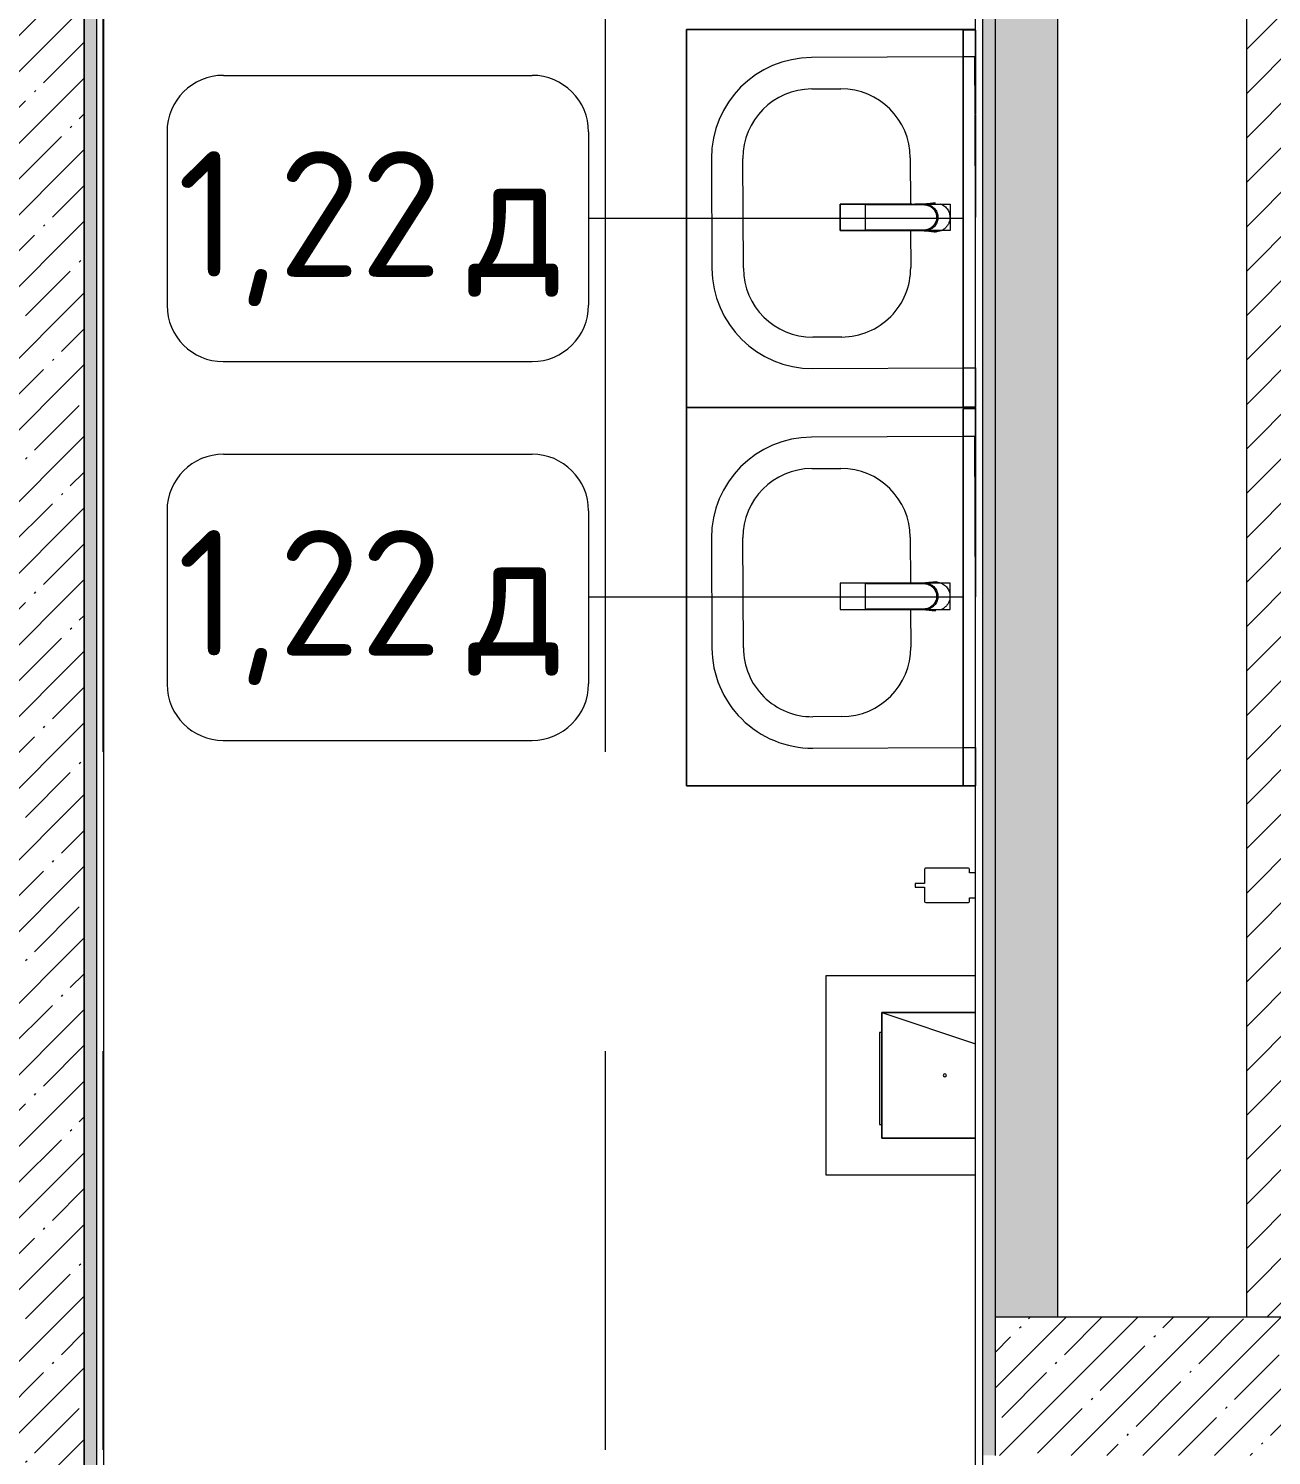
# Model space of a CAD drawing. Header units: millimetres. Extents: x 35840 to 252964, y -8553 to 29000.
# Drawn here: x 65541 to 67520, y 3760 to 6031 of the extents above; entities that cross this region are included whole.
import ezdxf

# ---------------------------------------------------------------- set-up
doc = ezdxf.new("R2010")
doc.units = ezdxf.units.MM
doc.linetypes.add('Осевая', pattern=[3175, 635, -476.25, 1587.5, -476.25])
for name, color, linetype, lineweight in [('0-1', 7, 'Continuous', 9), ('A-GENM', 7, 'Continuous', 9), ('I-FURN-IDEN', 7, 'Continuous', 9), ('I-WALL', 7, 'Continuous', 9), ('P-SANR-FIXT-2', 7, 'Continuous', 13), ('Оси-2', 7, 'Осевая', 9)]:
    doc.layers.add(name, color=color, linetype=linetype, lineweight=lineweight)
for name, color, linetype, lineweight, true_color in [('A-WALL-1', 9, 'Continuous', 9, 0x808080), ('I-FURN-1', 9, 'Continuous', 9, 0x808080), ('P-SANR-FIXT-1', 9, 'Continuous', 13, 0x808080)]:
    doc.layers.add(name, color=color, linetype=linetype, lineweight=lineweight, true_color=true_color)
doc.styles.add('GOST Common', font='GOST_Common.ttf', dxfattribs={"height": 200})
pattern_1 = [(45, (600, 0), (-57.02463, 57.02463), []), (45, (657.025, 0), (-57.02463, 57.02463), [100.806, -20.161, 3.353, -16.808])]
pattern_2 = [(0, (600, 0), (121.92, 30.48), [10.058, -81.382, 10.058, -81.382, -487.68]), (0, (600, 0), (121.92, 30.48), [-182.88, 10.058, -172.822, 10.058, -81.382, -213.36]), (0, (600, 0), (121.92, 30.48), [-457.2, 10.058, -50.902, 10.058, -142.342]), (120, (645.72, 15.24), (-87.356454, 90.345817), [10.058, -81.382, 10.058, -81.382, -487.68]), (120, (645.72, 15.24), (-87.356454, 90.345817), [-182.88, 10.058, -172.822, 10.058, -81.382, -213.36]), (120, (645.72, 15.24), (-87.356454, 90.345817), [-457.2, 10.058, -50.902, 10.058, -142.342]), (240, (660.96, 76.2), (-34.563546, -120.825817), [10.058, -81.382, 10.058, -81.382, -487.68]), (240, (660.96, 76.2), (-34.563546, -120.825817), [-182.88, 10.058, -172.822, 10.058, -81.382, -213.36]), (240, (660.96, 76.2), (-34.563546, -120.825817), [-457.2, 10.058, -50.902, 10.058, -142.342])]

# ---------------------------------------------------------------- blocks, each defined once
blk = doc.blocks.new('GM_Отверстие прямоугольное _в плите_ - Отверстие-V36-План расстановки мебели и оборудования 1 этажа в осях 12-23')
at = {"layer": 'A-GENM'}
for p, q in [((-100, -100), (-100, 49)), ((-100, -100), (-50.3, 49)), ((-100, 49), (-100, -100)), ((100, 49), (100, -100)), ((100, -100), (100, 49)), ((100, -100), (-100, -100)), ((-100, -100), (100, -100))]:
    blk.add_line(p, q, dxfattribs=at)
for start, end in [(360, 180), (180, 360)]:
    blk.add_arc((0, 0), 2.5, start, end, dxfattribs=at)
blk = doc.blocks.new('зеркало круглое600д - 1_22д зеркало круглое d600-31405140-План расстановки мебели и оборудования 1 этажа в осях 12-23')
at = {"layer": 'I-FURN-1'}
for p, q in [((-300, 20), (-300, 0)), ((-300, 20), (300, 20)), ((300, 20), (-300, 20)), ((300, 0), (300, 20))]:
    blk.add_line(p, q, dxfattribs=at)
blk = doc.blocks.new('сифон - Для раковины-V214-План расстановки мебели и оборудования 1 этажа в осях 12-23')
at = {"layer": 'P-SANR-FIXT-1'}
for p, q in [((200, 40), (200, 34.6)), ((200, 34.2), (200, 0))]:
    blk.add_line(p, q, dxfattribs=at)
blk = doc.blocks.new('смеситель для раковины - Default-V215-План расстановки мебели и оборудования 1 этажа в осях 12-23')
at = {"layer": '0-1'}
for p, q in [((-20.7, -16.7), (-20.7, -17.2)), ((-20.3, -15.8), (-20.3, -19.4)), ((20.3, -19.4), (20.3, -15.8)), ((20.8, -17.2), (20.8, -16.7)), ((22.8, -2.9), (21.7, -15.4)), ((-20.3, -111.8), (20.3, -111.8)), ((-21, -151.6), (21, -151.6))]:
    blk.add_line(p, q, dxfattribs=at)
at = {"layer": '0-1', "flags": 128}
for points in [[(-21.7, -15.4), (-22.3, -8.3), (-22.8, -2.9)], [(-21, -89.3), (-21, -88.6), (-21, -88.2), (-21, -88), (-21, -88)], [(21, -88.3), (21, -88.3), (21, -88.5), (21, -88.9), (21, -89.1)]]:
    blk.add_lwpolyline(points, dxfattribs=at)
at = {"layer": 'P-SANR-FIXT-1'}
for p, q in [((-21, -151.6), (-21, 23)), ((-21, 23), (21, 23)), ((21, 23), (21, -151.6)), ((-20.3, -109.7), (-20.3, -111.8)), ((-20.3, -111.8), (-20.3, -111.8)), ((20.3, -111.8), (20.3, -109.7)), ((20.3, -111.8), (20.3, -111.8)), ((21, -151.6), (-21, -151.6))]:
    blk.add_line(p, q, dxfattribs=at)
at = {"layer": 'P-SANR-FIXT-1', "flags": 128}
for points in [[(21.1, -17.1), (21.5, -12.3), (22, -7.6), (22.4, -2.9), (22.9, 1.8)], [(22.9, 1.8), (22.4, -2.9), (22, -7.6), (21.5, -12.3), (21.1, -17.1)], [(-20.3, -18.4), (-20.3, -17.1), (-20.3, -15.8)], [(-20.3, -109.7), (-20.3, -60.2), (-20.3, -19.4)], [(20.3, -15.8), (20.3, -17.1), (20.3, -18.4)], [(20.3, -19.4), (20.3, -60.2), (20.3, -109.7)], [(21, -17.1), (21, -16.6), (21, -16.1), (21, -15.6), (21, -15.1)], [(21, -37.9), (21, -32.7), (21, -27.5), (21, -22.3), (21, -17.1)], [(-21, -37.9), (-21, -91), (-21, -144)], [(21, -144), (21, -91), (21, -37.9)]]:
    blk.add_lwpolyline(points, dxfattribs=at)
at = {"layer": 'P-SANR-FIXT-1'}
for centre, major_axis, ratio, start_param, end_param in [((0, -17.2), (20.8, 0), 0.98634, 1.013087, 2.128653), ((-9809.3, -72.1), (9788.3, 0.5), 0.986286, 0.003489, 0.005645), ((0, -17.2), (-20.8, 0), 0.98634, 6.029227, 6.283185), ((0, -17.2), (20.8, 0), 0.98634, 3.141593, 3.222501), ((0, -17.2), (20.8, 0), 0.98634, 2.513274, 2.57608), ((0, -17.2), (20.8, 0), 0.98634, 0.56555, 0.628319), ((0, -17.2), (20.8, 0), 0.98634, 0, 0.254049), ((0, -17.2), (20.8, 0), 0.98634, 6.202274, 6.283185)]:
    blk.add_ellipse(centre, major_axis=major_axis, ratio=ratio, start_param=start_param, end_param=end_param, dxfattribs=at)
for points, knots in [([(-21.7, 7.4), (-21.2, 8.6), (-20.2, 11.1), (-18, 14.3), (-15.3, 17.2), (-12.2, 19.6), (-8.7, 21.4), (-5.4, 22.4), (-2.5, 22.9), (0.8, 23.1), (4.8, 22.7), (8.8, 21.3), (11.6, 19.8), (13.7, 18.4), (15.6, 16.8), (17.8, 14.5), (21.2, 9.7), (22.5, 5.1), (22.9, 1.8)], [0.1111111, 0.1111111, 0.1111111, 0.1111111, 0.1666667, 0.2222222, 0.2777778, 0.3333333, 0.3888889, 0.4444444, 0.4791667, 0.5138889, 0.5833333, 0.6527778, 0.6875, 0.7222222, 0.7569444, 0.7916667, 0.8611111, 1, 1, 1, 1]), ([(-21, -15), (-20.9, -13.9), (-20.5, -11.7), (-19.3, -8.4), (-17.6, -5.5), (-14.7, -1.9), (-10.1, 1.7), (-4.5, 3.5), (0, 3.8), (3.4, 3.6), (6.8, 2.8), (11.1, 0.9), (14.8, -1.9), (17.6, -5.5), (19.3, -8.5), (20.5, -11.7), (20.9, -14), (21, -15.1)], [0, 0, 0, 0, 0.055556, 0.111111, 0.166667, 0.222222, 0.333333, 0.444444, 0.5, 0.555556, 0.611111, 0.666667, 0.777778, 0.833333, 0.888889, 0.944444, 1, 1, 1, 1]), ([(-20.3, -15.8), (-20.3, -13.7), (-19.8, -10.7), (-17.9, -6.9), (-16.3, -4.7), (-14.8, -3.1), (-13, -1.5), (-11.1, -0.2), (-9, 0.8), (-7.3, 1.5), (-5.5, 2), (-3.5, 2.4), (-1.4, 2.7), (1, 2.7), (3.3, 2.5), (5.5, 2), (7.7, 1.3), (9.8, 0.4), (11.7, -0.6), (13.5, -1.9), (15.1, -3.4), (16.9, -5.4), (19.5, -9.5), (20.3, -13.2), (20.3, -15.8)], [0, 0, 0, 0, 0.111111, 0.166667, 0.222222, 0.25, 0.277778, 0.333333, 0.361111, 0.388889, 0.416667, 0.444444, 0.479167, 0.513889, 0.548611, 0.583333, 0.618056, 0.652778, 0.6875, 0.722222, 0.756944, 0.791667, 0.861111, 1, 1, 1, 1]), ([(-20.3, -19.4), (-20.3, -18.2), (-20.2, -15.9), (-19.3, -12.3), (-18, -9.6), (-16.8, -7.5), (-15.7, -6.1), (-14.5, -4.7), (-12.8, -3), (-9.4, -0.5), (-3.7, 1.7), (2.4, 1.7), (7.1, 0.4), (10.9, -1.5), (13.6, -3.7), (15.4, -5.7), (16.5, -7.1), (17.8, -9), (18.9, -11.5), (20, -15), (20.3, -17.7), (20.3, -19.4)], [0, 0, 0, 0, 0.055556, 0.111111, 0.166667, 0.194444, 0.222222, 0.25, 0.277778, 0.333333, 0.444444, 0.555556, 0.611111, 0.666667, 0.75, 0.770833, 0.791667, 0.833333, 0.875, 0.916667, 1, 1, 1, 1]), ([(-22.9, -0.3), (-22.8, -1.4), (-22.6, -3), (-22.4, -5.3), (-22.1, -7.6), (-21.9, -8.8), (-21.8, -10)], [0, 0, 0, 0, 0.2, 0.3, 0.4, 0.6, 0.6, 0.6, 0.6]), ([(-21.8, -13.9), (-21.9, -12.9), (-22, -10.9), (-22.2, -8.4), (-22.3, -6.9), (-22.4, -5.5), (-22.5, -4.4), (-22.6, -3.8), (-22.6, -3.6)], [0, 0, 0, 0, 0.125, 0.25, 0.375, 0.5, 0.625, 0.6821513, 0.6821513, 0.6821513, 0.6821513]), ([(-21, -88.1), (-21, -84.5), (-21, -78.9), (-21.1, -72.5), (-21.1, -68.8), (-21.1, -66.1), (-21.1, -63.2), (-21.1, -59.3), (-21.1, -54.3), (-21.2, -48.8), (-21.2, -44.2), (-21.2, -41), (-21.3, -38.7), (-21.3, -37), (-21.3, -35.6), (-21.3, -34.5), (-21.3, -33.4), (-21.4, -31.8), (-21.4, -30), (-21.4, -27.9), (-21.5, -25.2), (-21.5, -22.1), (-21.6, -18.9), (-21.7, -16.1), (-21.8, -14.6), (-21.8, -13.9)], [0, 0, 0, 0, 0.083333, 0.125, 0.145833, 0.166667, 0.1875, 0.208333, 0.25, 0.291667, 0.333333, 0.375, 0.416667, 0.458333, 0.479167, 0.5, 0.520833, 0.541667, 0.583333, 0.625, 0.666667, 0.75, 0.833333, 0.916667, 1, 1, 1, 1]), ([(-21.7, -10.6), (-21.7, -11), (-21.6, -12), (-21.5, -13.7), (-21.3, -15.4), (-21.2, -16.5), (-21.1, -17.1)], [0.6333087, 0.6333087, 0.6333087, 0.6333087, 0.7, 0.8, 0.9, 1, 1, 1, 1]), ([(21.8, -13.9), (21.8, -14.6), (21.7, -16.1), (21.6, -18.9), (21.5, -22.1), (21.5, -25.2), (21.4, -27.9), (21.4, -30), (21.4, -31.8), (21.3, -33.4), (21.3, -34.5), (21.3, -35.6), (21.3, -37), (21.3, -38.7), (21.3, -41), (21.2, -44.2), (21.2, -48.8), (21.2, -54.3), (21.1, -59.3), (21.1, -63.2), (21.1, -66.1), (21.1, -68.8), (21.1, -72.5), (21, -78.9), (21, -84.5), (21, -88.1)], [0, 0, 0, 0, 0.083333, 0.166667, 0.25, 0.333333, 0.375, 0.416667, 0.458333, 0.479167, 0.5, 0.520833, 0.541667, 0.583333, 0.625, 0.666667, 0.708333, 0.75, 0.791667, 0.8125, 0.833333, 0.854167, 0.875, 0.916667, 1, 1, 1, 1]), ([(22.9, -0.3), (22.9, -0.4), (22.9, -0.8), (22.8, -1.5), (22.7, -2.4), (22.6, -3.4), (22.5, -4.5), (22.4, -5.5), (22.2, -6.9), (22, -8.7), (21.8, -10.8), (21.6, -12.5), (21.4, -13.9), (21.3, -15), (21.2, -16), (21.1, -16.7), (21.1, -17.1)], [0, 0, 0, 0, 0.03125, 0.0625, 0.125, 0.1875, 0.25, 0.3125, 0.375, 0.5, 0.625, 0.75, 0.8125, 0.875, 0.9375, 1, 1, 1, 1]), ([(21.8, -13.9), (21.8, -15.1), (21.7, -16.8), (21.3, -18.6), (21.1, -19.2)], [0, 0, 0, 0, 0.1111111, 0.1793104, 0.1793104, 0.1793104, 0.1793104]), ([(22.9, -0.3), (22.9, -0.8), (22.8, -2), (22.6, -3.7), (22.4, -5.2), (22.3, -6.4), (22.2, -7.3), (22.2, -8.4), (22, -10), (21.9, -11.9), (21.8, -13.3), (21.8, -13.9)], [0, 0, 0, 0, 0.166667, 0.333333, 0.5, 0.583333, 0.666667, 0.75, 0.833333, 0.916667, 1, 1, 1, 1]), ([(-21, -144), (-21, -144.4), (-21, -145.2), (-21, -146.9), (-21, -148.7), (-21, -150.5), (-21, -151.5), (-21, -151.7), (-21, -151.6)], [0, 0, 0, 0, 0.0555556, 0.1111111, 0.2222222, 0.3333333, 0.4444444, 0.5555556, 0.5555556, 0.5555556, 0.5555556]), ([(21, -151.6), (21, -151.7), (21, -151.5), (21, -150.5), (21, -148.7), (21, -146.9), (21, -145.2), (21, -144.4), (21, -144)], [0.4444444, 0.4444444, 0.4444444, 0.4444444, 0.5555556, 0.6666667, 0.7777778, 0.8888889, 0.9444444, 1, 1, 1, 1])]:
    blk.add_open_spline(points, degree=3, knots=knots, dxfattribs=at)
for points in [[(22.9, 0.8), (22.9, 0.4), (22.9, 0.1), (22.9, -0.3)], [(-22.5, -5.4), (-22.8, -3.7), (-23, -2), (-22.9, -0.3)], [(-21.1, -19.2), (-21.5, -17.5), (-21.8, -15.7), (-21.8, -13.9)], [(-21, -15), (-21, -15.3), (-21.1, -16), (-21.1, -16.7), (-21.1, -17.1)], [(21, -15.1), (21, -15.4), (21.1, -16.1), (21.1, -16.7), (21.1, -17.1)], [(21.1, -17.1), (21.1, -18.8), (21.1, -22.3), (21.1, -27.5), (21, -32.7), (21, -36.1), (21, -37.9)], [(21.1, -17.1), (21.2, -15.7), (21.5, -12.9), (22, -8.7), (22.5, -4.5), (22.8, -1.7), (22.9, -0.3)], [(22.9, -0.3), (23, -2.6), (22.7, -4.8), (22.1, -7)]]:
    blk.add_open_spline(points, degree=3, dxfattribs=at)
blk = doc.blocks.new('сифон - Для раковины-V216-План расстановки мебели и оборудования 1 этажа в осях 12-23')
at = {"layer": 'P-SANR-FIXT-1'}
blk.add_line((200, 40), (200, 0), dxfattribs=at)
blk = doc.blocks.new('смеситель для раковины - Default-30615600-План расстановки мебели и оборудования 1 этажа в осях 12-23')
at = {"layer": '0-1'}
for p, q in [((21, 151.6), (-21, 151.6)), ((20.3, 111.8), (-20.3, 111.8)), ((-22.8, 2.9), (-21.7, 15.4)), ((-20.7, 17.2), (-20.7, 16.7)), ((-20.3, 19.4), (-20.3, 15.8)), ((20.3, 15.8), (20.3, 19.4)), ((20.8, 16.7), (20.8, 17.2))]:
    blk.add_line(p, q, dxfattribs=at)
at = {"layer": '0-1', "flags": 128}
for points in [[(-21, 151.3), (-21, 147.9), (-21, 145.7), (-21, 145.2), (-21, 144.9), (-21, 144.8), (-21, 144.7), (-21, 144.7)], [(21, 89.1), (21, 88.6), (21, 88.3), (21, 88.3)], [(21.7, 15.4), (22.3, 8.3), (22.8, 2.9)]]:
    blk.add_lwpolyline(points, dxfattribs=at)
at = {"layer": 'P-SANR-FIXT-1'}
for p, q in [((21, 151.6), (-21, 151.6)), ((-21, 151.6), (-21, -23)), ((21, -23), (21, 151.6)), ((-20.3, 111.8), (-20.3, 111.8)), ((-20.3, 111.8), (-20.3, 109.7)), ((20.3, 109.7), (20.3, 111.8)), ((20.3, 111.8), (20.3, 111.8)), ((-21, -23), (21, -23))]:
    blk.add_line(p, q, dxfattribs=at)
at = {"layer": 'P-SANR-FIXT-1', "flags": 128}
for points in [[(-21, 144), (-21, 91), (-21, 37.9)], [(21, 37.9), (21, 91), (21, 144)], [(-20.3, 19.4), (-20.3, 60.2), (-20.3, 109.7)], [(20.3, 109.7), (20.3, 60.2), (20.3, 19.4)], [(21, 17.1), (21, 22.3), (21, 27.5), (21, 32.7), (21, 37.9)], [(-20.3, 15.8), (-20.3, 17.1), (-20.3, 18.4)], [(20.3, 18.4), (20.3, 17.1), (20.3, 15.8)], [(21, 15.1), (21, 15.6), (21, 16.1), (21, 16.6), (21, 17.1)], [(22.9, -1.8), (22.4, 2.9), (22, 7.6), (21.5, 12.3), (21.1, 17.1)], [(21.1, 17.1), (21.5, 12.3), (22, 7.6), (22.4, 2.9), (22.9, -1.8)]]:
    blk.add_lwpolyline(points, dxfattribs=at)
at = {"layer": 'P-SANR-FIXT-1'}
for centre, major_axis, ratio, start_param, end_param in [((-9809.3, 72.1), (-9788.3, 0.5), 0.986286, 3.135948, 3.138103), ((0, 17.2), (20.8, 0), 0.98634, 3.060685, 3.141593), ((0, 17.2), (20.8, 0), 0.98634, 3.141593, 3.395551), ((0, 17.2), (20.8, 0), 0.98634, 3.707105, 3.769911), ((0, 17.2), (20.8, 0), 0.98634, 5.654867, 5.717635), ((0, 17.2), (-20.8, 0), 0.98634, 2.887544, 3.141593), ((0, 17.2), (20.8, 0), 0.98634, 0, 0.080911), ((0, 17.2), (20.8, 0), 0.98634, 4.154533, 5.270098)]:
    blk.add_ellipse(centre, major_axis=major_axis, ratio=ratio, start_param=start_param, end_param=end_param, dxfattribs=at)
for points, knots in [([(-21, 151.6), (-21, 151.7), (-21, 151.5), (-21, 150.5), (-21, 148.7), (-21, 146.9), (-21, 145.2), (-21, 144.4), (-21, 144)], [0.4444444, 0.4444444, 0.4444444, 0.4444444, 0.5555556, 0.6666667, 0.7777778, 0.8888889, 0.9444444, 1, 1, 1, 1]), ([(21, 144), (21, 144.4), (21, 145.2), (21, 146.9), (21, 148.7), (21, 150.5), (21, 151.5), (21, 151.7), (21, 151.6)], [0, 0, 0, 0, 0.0555556, 0.1111111, 0.2222222, 0.3333333, 0.4444444, 0.5555556, 0.5555556, 0.5555556, 0.5555556]), ([(-21.8, 13.9), (-21.8, 14.6), (-21.7, 16.1), (-21.6, 18.9), (-21.5, 22.1), (-21.5, 25.2), (-21.4, 27.9), (-21.4, 30), (-21.4, 31.8), (-21.3, 33.4), (-21.3, 34.5), (-21.3, 35.6), (-21.3, 37), (-21.3, 38.7), (-21.2, 41), (-21.2, 44.2), (-21.2, 48.8), (-21.1, 54.3), (-21.1, 59.3), (-21.1, 63.2), (-21.1, 66.1), (-21.1, 68.8), (-21.1, 72.5), (-21, 78.9), (-21, 84.5), (-21, 88.1)], [0, 0, 0, 0, 0.083333, 0.166667, 0.25, 0.333333, 0.375, 0.416667, 0.458333, 0.479167, 0.5, 0.520833, 0.541667, 0.583333, 0.625, 0.666667, 0.708333, 0.75, 0.791667, 0.8125, 0.833333, 0.854167, 0.875, 0.916667, 1, 1, 1, 1]), ([(21, 88.1), (21, 84.5), (21, 78.9), (21.1, 72.5), (21.1, 68.8), (21.1, 66.1), (21.1, 63.2), (21.1, 59.3), (21.2, 54.3), (21.2, 48.8), (21.2, 44.2), (21.3, 41), (21.3, 38.7), (21.3, 37), (21.3, 35.6), (21.3, 34.5), (21.3, 33.4), (21.4, 31.8), (21.4, 30), (21.4, 27.9), (21.5, 25.2), (21.5, 22.1), (21.6, 18.9), (21.7, 16.1), (21.8, 14.6), (21.8, 13.9)], [0, 0, 0, 0, 0.083333, 0.125, 0.145833, 0.166667, 0.1875, 0.208333, 0.25, 0.291667, 0.333333, 0.375, 0.416667, 0.458333, 0.479167, 0.5, 0.520833, 0.541667, 0.583333, 0.625, 0.666667, 0.75, 0.833333, 0.916667, 1, 1, 1, 1]), ([(-21.1, 17.1), (-21.2, 16.5), (-21.3, 15.4), (-21.5, 13.7), (-21.6, 11.8), (-21.9, 9.3), (-22.1, 7.6), (-22.4, 5.3), (-22.6, 3), (-22.8, 1.4), (-22.9, 0.3)], [0, 0, 0, 0, 0.1, 0.2, 0.3, 0.4, 0.6, 0.7, 0.8, 1, 1, 1, 1]), ([(-22.6, 3.6), (-22.6, 3.8), (-22.5, 4.4), (-22.4, 5.5), (-22.3, 6.9), (-22.2, 8.4), (-22, 10.9), (-21.9, 12.9), (-21.8, 13.9)], [0.3178487, 0.3178487, 0.3178487, 0.3178487, 0.375, 0.5, 0.625, 0.75, 0.875, 1, 1, 1, 1]), ([(21, 15.1), (20.9, 14), (20.5, 11.7), (19.3, 8.5), (17.6, 5.5), (14.8, 1.9), (11.1, -0.9), (6.8, -2.8), (3.4, -3.6), (0, -3.8), (-4.5, -3.5), (-10.1, -1.7), (-14.7, 1.9), (-17.6, 5.5), (-19.3, 8.4), (-20.5, 11.7), (-20.9, 13.9), (-21, 15)], [0, 0, 0, 0, 0.055556, 0.111111, 0.166667, 0.222222, 0.333333, 0.388889, 0.444444, 0.5, 0.555556, 0.666667, 0.777778, 0.833333, 0.888889, 0.944444, 1, 1, 1, 1]), ([(20.3, 19.4), (20.3, 18.2), (20.2, 15.9), (19.3, 12.3), (18, 9.6), (16.8, 7.5), (15.7, 6), (14.5, 4.7), (12.8, 3), (10.4, 1.2), (7.1, -0.4), (2.4, -1.7), (-2.5, -1.7), (-7.1, -0.4), (-10.9, 1.5), (-13.6, 3.7), (-15.4, 5.7), (-16.5, 7.1), (-17.7, 9), (-18.9, 11.5), (-20, 15), (-20.3, 17.7), (-20.3, 19.4)], [0, 0, 0, 0, 0.055556, 0.111111, 0.166667, 0.194444, 0.222222, 0.25, 0.277778, 0.333333, 0.388889, 0.444444, 0.555556, 0.611111, 0.666667, 0.75, 0.770833, 0.791667, 0.833333, 0.875, 0.916667, 1, 1, 1, 1]), ([(20.3, 15.8), (20.3, 13.7), (19.8, 10.7), (17.9, 6.9), (16.3, 4.7), (14.8, 3.1), (13, 1.5), (11.1, 0.2), (9, -0.8), (7.3, -1.5), (5.5, -2), (3.6, -2.4), (1.4, -2.7), (-0.9, -2.7), (-3.3, -2.5), (-5.5, -2), (-7.7, -1.3), (-9.8, -0.4), (-11.7, 0.6), (-13.5, 1.9), (-15.1, 3.4), (-16.9, 5.4), (-19.5, 9.5), (-20.3, 13.2), (-20.3, 15.8)], [0, 0, 0, 0, 0.111111, 0.166667, 0.222222, 0.25, 0.277778, 0.333333, 0.361111, 0.388889, 0.416667, 0.444444, 0.479167, 0.513889, 0.548611, 0.583333, 0.618056, 0.652778, 0.6875, 0.722222, 0.756944, 0.791667, 0.861111, 1, 1, 1, 1]), ([(21.1, 19.2), (21.3, 18.6), (21.7, 16.8), (21.8, 15.1), (21.8, 13.9)], [0.8206896, 0.8206896, 0.8206896, 0.8206896, 0.8888889, 1, 1, 1, 1]), ([(21.1, 17.1), (21.1, 16.7), (21.2, 16), (21.3, 15), (21.4, 13.9), (21.6, 12.5), (21.8, 10.8), (22, 8.7), (22.2, 6.9), (22.4, 5.5), (22.5, 4.5), (22.6, 3.4), (22.7, 2.4), (22.8, 1.5), (22.9, 0.8), (22.9, 0.4), (22.9, 0.3)], [0, 0, 0, 0, 0.0625, 0.125, 0.1875, 0.25, 0.375, 0.5, 0.625, 0.6875, 0.75, 0.8125, 0.875, 0.9375, 0.96875, 1, 1, 1, 1]), ([(21.8, 13.9), (21.8, 13.3), (21.9, 11.9), (22, 10), (22.2, 8.4), (22.2, 7.3), (22.3, 6.4), (22.4, 5.2), (22.6, 3.7), (22.8, 2), (22.9, 0.8), (22.9, 0.3)], [0, 0, 0, 0, 0.083333, 0.166667, 0.25, 0.333333, 0.416667, 0.5, 0.666667, 0.833333, 1, 1, 1, 1]), ([(22.1, 7), (22.2, 6.5), (22.8, 4.3), (23, 2), (22.9, 0.3)], [0.8, 0.8, 0.8, 0.8, 0.85, 1, 1, 1, 1]), ([(22.9, -1.8), (22.6, -4.5), (21.7, -8.2), (19.1, -12.8), (16.7, -15.9), (13.7, -18.5), (10.4, -20.6), (6.8, -22.1), (3.4, -22.8), (0.5, -23), (-2.9, -22.9), (-6.8, -22.1), (-10.7, -20.5), (-13.4, -18.7), (-15.3, -17.2), (-17, -15.4), (-19, -12.9), (-20.6, -10.1), (-21.5, -8), (-21.7, -7.4)], [0, 0, 0, 0, 0.1111111, 0.1666667, 0.2222222, 0.2777778, 0.3333333, 0.3888889, 0.4444444, 0.4791667, 0.5138889, 0.5833333, 0.6527778, 0.6875, 0.7222222, 0.7569444, 0.7916667, 0.8611111, 0.8888889, 0.8888889, 0.8888889, 0.8888889])]:
    blk.add_open_spline(points, degree=3, knots=knots, dxfattribs=at)
for points in [[(21, 37.9), (21, 36.1), (21, 32.7), (21.1, 27.5), (21.1, 22.3), (21.1, 18.8), (21.1, 17.1)], [(-22.9, 0.3), (-23, 2.1), (-22.8, 3.8), (-22.4, 5.5)], [(-21.8, 13.9), (-21.8, 15.7), (-21.5, 17.5), (-21.1, 19.2)], [(-21.1, 17.1), (-21.1, 16.7), (-21.1, 16), (-21, 15.3), (-21, 15)], [(21.1, 17.1), (21.1, 16.7), (21.1, 16.1), (21, 15.4), (21, 15.1)], [(22.9, 0.3), (22.8, 1.7), (22.5, 4.5), (22, 8.7), (21.5, 12.9), (21.2, 15.7), (21.1, 17.1)], [(22.9, 0.3), (22.9, -0.1), (22.9, -0.4), (22.9, -0.8)]]:
    blk.add_open_spline(points, degree=3, dxfattribs=at)
blk = doc.blocks.new('TOY_Диспансер мыло - Дозатор Elegance new 11654 019001 хром-30593950-План расстановки мебели и оборудования 1 этажа в осях 12-23')
at = {"layer": 'A-GENM'}
for p, q in [((127.9, 101.6), (122.2, 101.6)), ((122.2, 101.6), (122.2, 86.7)), ((127.9, 86.7), (127.9, 101.6)), ((97.5, 84.7), (97.5, 17)), ((122.2, 86.7), (99.5, 86.7)), ((150.5, 86.7), (127.9, 86.7)), ((152.5, 17), (152.5, 84.7)), ((99.5, 15), (105, 15)), ((105, 15), (105, 5.5)), ((145, 5.5), (145, 15)), ((145, 15), (150.5, 15))]:
    blk.add_line(p, q, dxfattribs=at)
for centre, start, end in [((99.5, 84.7), 90, 180), ((150.5, 84.7), 360, 90), ((99.5, 17), 180, 270), ((150.5, 17), 270, 360)]:
    blk.add_arc(centre, 2, start, end, dxfattribs=at)
blk = doc.blocks.new('Plumbing_Drainage_hansgrohe_56248XXX-RainDrain-Point-Complete-set-po - 800 Stainless Steel Optic-V250-План расстановки мебели и оборудования 1 этажа в осях 12-23')
at = {"layer": 'P-SANR-FIXT-1'}
for p, q in [((80, 158.5), (-158.5, 158.5)), ((-158.5, 158.5), (-158.5, -158.5)), ((-69, 68), (-73, 68)), ((-73, 68), (-73, -78)), ((-69.9, 64.9), (-69.9, -74.9)), ((-73, -78), (-69, -78)), ((-158.5, -158.5), (80, -158.5))]:
    blk.add_line(p, q, dxfattribs=at)
blk = doc.blocks.new('Мебель_универсальная - 1_250-31404904-План расстановки мебели и оборудования 1 этажа в осях 12-23')
at = {"layer": 'I-FURN-1'}
for p, q in [((-301, 230), (-301, -230)), ((-301, -230), (-301, 230)), ((-300, 230), (-166.7, 230)), ((-165.5, 230), (-42.2, 230)), ((237.8, 230), (300, 230)), ((301, -230), (301, 230)), ((301, 230), (301, -230)), ((-301, -230), (301, -230)), ((301, -230), (-301, -230))]:
    blk.add_line(p, q, dxfattribs=at)
blk = doc.blocks.new('Мебель_универсальная - 1_250-31404934-План расстановки мебели и оборудования 1 этажа в осях 12-23')
at = {"layer": 'I-FURN-1'}
for p, q in [((-298.9, 230), (-301, 230)), ((-301, 230), (-301, -230)), ((-301, -230), (-301, 230)), ((-301, 230), (-298.9, 230)), ((-250.4, 230), (-298.9, 230)), ((-298.9, 230), (-40, 230)), ((240, 230), (301, 230)), ((301, 210), (301, 229.7)), ((301, 229.7), (301, 210)), ((301, -230), (301, 210)), ((301, 210), (301, -230)), ((-301, -230), (301, -230)), ((301, -230), (-301, -230))]:
    blk.add_line(p, q, dxfattribs=at)
blk = doc.blocks.new('Раковина SE09 - гибкая подводка_ 640х550х165 PN6_3_ ХВ_ГВ накидная гайка BP DN15_ К-гл_кон_ П DN 50-31403992-План расстановки мебели и оборудования 1 этажа в осях 12-23')
at = {"layer": 'P-SANR-FIXT-1'}
for p, q in [((-164.5, 0), (-255, 0)), ((-255, 0), (-255, -19)), ((0, 0), (-162.7, 0)), ((-255, -19), (-255, -260)), ((240, -21), (240, -1)), ((240, -260), (240, -21)), ((-95, -103.6), (-20.9, -103.6)), ((21.1, -103.6), (80, -103.6)), ((-205, -260), (-205, -213.6)), ((190, -213.6), (190, -260)), ((80, -370), (-95, -370)), ((-95, -420), (80, -420))]:
    blk.add_line(p, q, dxfattribs=at)
for centre, radius, start, end in [((-95, -213.6), 110, 90, 180), ((80, -213.6), 110, 0, 90), ((-95, -260), 160, 180, 270), ((-95, -260), 110, 180, 270), ((80, -260), 160, 270, 0), ((80, -260), 110, 270, 0)]:
    blk.add_arc(centre, radius, start, end, dxfattribs=at)
blk = doc.blocks.new('Раковина SE09 - гибкая подводка_ 640х550х165 PN6_3_ ХВ_ГВ накидная гайка BP DN15_ К-гл_кон_ П DN 50-V271-План расстановки мебели и оборудования 1 этажа в осях 12-23')
at = {"layer": 'P-SANR-FIXT-1'}
for p, q in [((0, 0), (-255, 0)), ((-255, 0), (-255, -19)), ((-255, -19), (-255, -260)), ((240, -21), (240, -1)), ((240, -260), (240, -21)), ((-95, -103.6), (-22, -103.6)), ((20, -103.6), (80, -103.6)), ((-205, -260), (-205, -213.6)), ((190, -213.6), (190, -260)), ((80, -370), (-95, -370)), ((-95, -420), (80, -420))]:
    blk.add_line(p, q, dxfattribs=at)
for centre, radius, start, end in [((-95, -213.6), 110, 90, 180), ((80, -213.6), 110, 0, 90), ((-95, -260), 160, 180, 270), ((-95, -260), 110, 180, 270), ((80, -260), 160, 270, 0), ((80, -260), 110, 270, 0)]:
    blk.add_arc(centre, radius, start, end, dxfattribs=at)
blk = doc.blocks.new('Марка_Мебель - В прямоуг_Balcon_Марка-25523697-План расстановки мебели и оборудования 1 этажа в осях 12-23')
at = {"layer": 'I-FURN-IDEN'}
for p, q in [((-2.455, 2.278), (2.455, 2.278)), ((-3.355, 1.378), (-3.355, -1.384)), ((3.355, 1.378), (3.355, -1.378)), ((-2.461, -2.278), (2.455, -2.278))]:
    blk.add_line(p, q, dxfattribs=at)
for centre, radius, start, end in [((-2.455, 1.378), 0.9, 90, 180), ((2.455, 1.378), 0.9, 0, 90), ((-2.461, -1.384), 0.893, 180, 270), ((2.455, -1.378), 0.9, 270, 0)]:
    blk.add_arc(centre, radius, start, end, dxfattribs=at)

msp = doc.modelspace()

# ---------------------------------------------------------------- hatches: boundary and pattern name
at = {"layer": 'I-WALL'}
h = msp.add_hatch(dxfattribs=at)
h.set_pattern_fill('FP_85', color=256, style=0, pattern_type=2)
h.set_pattern_definition(pattern_2)
h.paths.add_polyline_path([(67060, 3760), (67080, 3760), (67080, 7680), (67060, 7680), (67060, 4860.3)])
h = msp.add_hatch(dxfattribs=at)
h.set_pattern_fill('FP_22', color=256, style=0, pattern_type=2)
h.set_pattern_definition([(135, (600, 0), (-75.43415, -75.43415), [106.68, -17.78, 3.556, -17.78]), (135, (600, 75.39), (-75.43415, -75.43415), []), (50, (600, 0), (127.52922, -11.15758), [13.335, -146.685]), (355, (600, 0), (-24.66966, 133.74002), [10.668, -117.348]), (100.451, (610.63, -0.93), (102.85973, 122.58178), [11.333, -124.663]), (46.184, (600, 35.56), (189.75516, -29.43036), [20.002, -220.027]), (96.636, (615.81, 33.1), (166.1822, 173.1996), [17, -186.995]), (351.184, (600, 35.56), (166.18393, 173.1976), [16.002, -176.022]), (21, (617.78, 26.67), (106.13027, -71.58603), [13.335, -146.685]), (326, (617.78, 26.67), (43.26188, 128.93175), [10.668, -117.348]), (71.451, (626.62, 20.7), (149.39198, 57.34505), [11.333, -124.663]), (37.5, (600, 0), (2.162228, 59.188357), [3.353, -112.573, 3.353, -115.773, -117.792]), (37.5, (600, 0), (2.162228, 59.188357), [-235.052, 3.353, -114.44]), (7.5, (600, 0), (46.77386, 70.12615), [3.353, -64.567, 3.353, -109.906, -44.894]), (7.5, (600, 0), (46.77386, 70.12615), [-181.178, 3.353, -41.542]), (327.5, (560.35, 0), (94.91367, -4.010093), [3.353, -41.097, 3.353, -135.331, -184.023]), (327.5, (560.35, 0), (94.91367, -4.010093), [-183.134, 3.353, -180.67]), (317.5, (542.57, 0), (103.69057, 17.79882), [3.353, -54.432, 3.353, -88.748, -130.683]), (317.5, (542.57, 0), (103.69057, 17.79882), [-149.885, 3.353, -127.33])])
h.paths.add_polyline_path([(67080, 3980), (67180, 3980), (67180, 7680), (67080, 7680), (67080, 4860.3)])
h = msp.add_hatch(dxfattribs=at)
h.set_pattern_fill('FP_49', color=256, style=0, pattern_type=2)
h.set_pattern_definition([(45, (600, 0), (-35.35534, 35.35534), [])])
h.paths.add_polyline_path([(67480, 3980), (67560, 3980), (67560, 7680), (67480, 7680), (67480, 4860.3)])
h = msp.add_hatch(dxfattribs=at)
h.set_pattern_fill('FP_1', color=256, style=0, pattern_type=2)
h.set_pattern_definition(pattern_1)
h.paths.add_polyline_path([(65410, 400), (65630, 400), (65630, 7400), (65410, 7400), (65410, 723.5)])
h = msp.add_hatch(dxfattribs=at)
h.set_pattern_fill('FP_85', color=256, style=0, pattern_type=2)
h.set_pattern_definition(pattern_2)
h.paths.add_polyline_path([(65650, 420), (65650, 7380), (65630, 7380), (65630, 420)])
h = msp.add_hatch(dxfattribs=at)
h.set_pattern_fill('FP_1', color=256, style=0, pattern_type=2)
h.set_pattern_definition(pattern_1)
h.paths.add_polyline_path([(70326.3, 3760), (70420, 3760), (70420, 3980), (67080, 3980), (67080, 3760), (69145, 3760)])

# ---------------------------------------------------------------- linework, layer by layer
at = {"layer": 'A-WALL-1'}
for p, q in [((67080, 7680), (67080, 3760)), ((67180, 3980), (67180, 7680)), ((67480, 7680), (67480, 3980)), ((67060, 7660), (67060, 3740)), ((65630, 400), (65630, 7400)), ((65630, 7400), (65630, 400)), ((70420, 3980), (67080, 3980))]:
    msp.add_line(p, q, dxfattribs=at)
at = {"layer": 'I-FURN-IDEN'}
for p, q in [((67029, 5728.9), (66432.9, 5728.9)), ((67029, 5125.9), (66432.9, 5125.9))]:
    msp.add_line(p, q, dxfattribs=at)
at = {"layer": 'I-WALL'}
for p, q in [((67049, 3729), (67049, 7649)), ((65650, 515.5), (65650, 7380)), ((65661, 7380), (65661, 526.5))]:
    msp.add_line(p, q, dxfattribs=at)
at = {"layer": 'Оси-2'}
for p, q in [((65660, 593.7), (65660, 24898.1)), ((66460, 593.7), (66460, 24898.1))]:
    msp.add_line(p, q, dxfattribs=at)

# ---------------------------------------------------------------- block references
at = {"layer": 'A-GENM', "rotation": 270}
msp.add_blockref('GM_Отверстие прямоугольное _в плите_ - Отверстие-V36-План расстановки мебели и оборудования 1 этажа в осях 12-23', (67000, 4365), dxfattribs=at)
at = {"layer": 'I-FURN-1'}
for name, p, rotation in [('Мебель_универсальная - 1_250-31404904-План расстановки мебели и оборудования 1 этажа в осях 12-23', (66819, 5728.9), 269.9999999999999), ('зеркало круглое600д - 1_22д зеркало круглое d600-31405140-План расстановки мебели и оборудования 1 этажа в осях 12-23', (67049, 5728.9), 90.00000000000006), ('Мебель_универсальная - 1_250-31404934-План расстановки мебели и оборудования 1 этажа в осях 12-23', (66819, 5126.9), 269.9999999999999), ('зеркало круглое600д - 1_22д зеркало круглое d600-31405140-План расстановки мебели и оборудования 1 этажа в осях 12-23', (67049, 5125.9), 90.00000000000006)]:
    msp.add_blockref(name, p, dxfattribs=dict(at, rotation=rotation))
at = {"layer": 'I-FURN-IDEN', "xscale": 99.99999999999993, "yscale": 99.99999999999993, "zscale": 99.99999999999993}
for p in [(66097.4, 5728.9), (66097.4, 5125.9)]:
    msp.add_blockref('Марка_Мебель - В прямоуг_Balcon_Марка-25523697-План расстановки мебели и оборудования 1 этажа в осях 12-23', p, dxfattribs=at)
at = {"layer": 'P-SANR-FIXT-1'}
for name, p, rotation in [('Раковина SE09 - гибкая подводка_ 640х550х165 PN6_3_ ХВ_ГВ накидная гайка BP DN15_ К-гл_кон_ П DN 50-31403992-План расстановки мебели и оборудования 1 этажа в осях 12-23', (67049, 5731.1), 270.2346573257847), ('смеситель для раковины - Default-V215-План расстановки мебели и оборудования 1 этажа в осях 12-23', (66985.3, 5730.6), 270.0000000000004), ('Раковина SE09 - гибкая подводка_ 640х550х165 PN6_3_ ХВ_ГВ накидная гайка BP DN15_ К-гл_кон_ П DN 50-V271-План расстановки мебели и оборудования 1 этажа в осях 12-23', (67049, 5126.9), 270.2346573257844), ('смеситель для раковины - Default-30615600-План расстановки мебели и оборудования 1 этажа в осях 12-23', (66985.3, 5127.5), 89.99999999999912)]:
    msp.add_blockref(name, p, dxfattribs=dict(at, rotation=rotation))
for name, p in [('сифон - Для раковины-V214-План расстановки мебели и оборудования 1 этажа в осях 12-23', (66849, 5731.1)), ('сифон - Для раковины-V216-План расстановки мебели и оборудования 1 этажа в осях 12-23', (66849, 5126.9)), ('Plumbing_Drainage_hansgrohe_56248XXX-RainDrain-Point-Complete-set-po - 800 Stainless Steel Optic-V250-План расстановки мебели и оборудования 1 этажа в осях 12-23', (66969, 4365))]:
    msp.add_blockref(name, p, dxfattribs=at)
at = {"layer": 'P-SANR-FIXT-2', "rotation": 89.99999999999987}
msp.add_blockref('TOY_Диспансер мыло - Дозатор Elegance new 11654 019001 хром-30593950-План расстановки мебели и оборудования 1 этажа в осях 12-23', (67054.5, 4542.5), dxfattribs=at)

# ---------------------------------------------------------------- texts
at = {"layer": 'I-FURN-IDEN', "char_height": 200, "attachment_point": 1, "style": 'GOST Common'}
for s, insert, width in [('1,22', (65778.4, 5836), 561.181), ('\\fGOST Common|b0|i0|c204|p34|;д', (66241.4, 5836), 176.371), ('1,22', (65778.4, 5232.9), 561.181), ('\\fGOST Common|b0|i0|c204|p34|;д', (66241.4, 5232.9), 176.371)]:
    msp.add_mtext(s, dxfattribs=dict(at, insert=insert, width=width))

doc.saveas('drawing.dxf')
